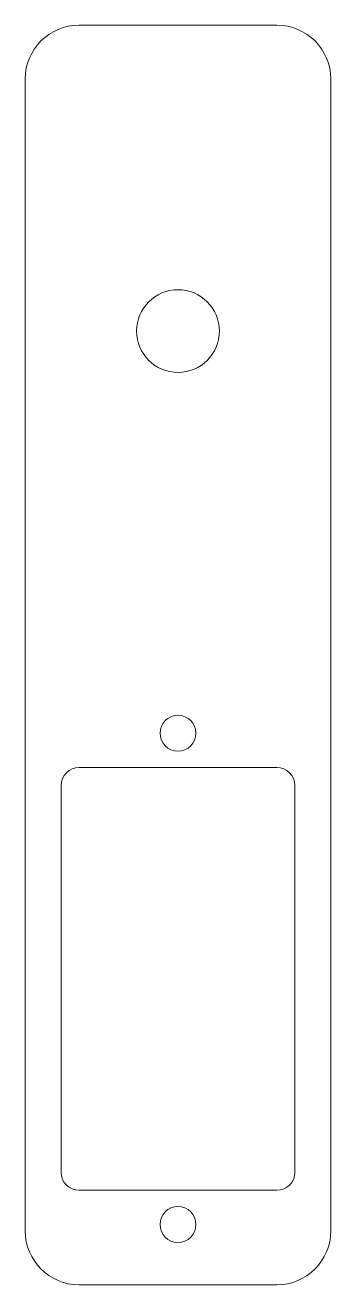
# Model space of a CAD drawing. Header units: millimetres. Extents: x 6.1 to 23.1, y 137.6 to 207.6.
import ezdxf

# ---------------------------------------------------------------- set-up
doc = ezdxf.new("R2010")
doc.units = ezdxf.units.MM

msp = doc.modelspace()

# ---------------------------------------------------------------- linework, layer by layer
at = {"color": 7, "linetype": 'Continuous', "lineweight": 15}
for p, q in [((20.064, 207.634), (9.064, 207.634)), ((6.064, 204.634), (6.064, 140.634)), ((23.064, 140.634), (23.064, 204.634)), ((20.064, 166.384), (9.064, 166.384)), ((8.064, 165.384), (8.064, 143.884)), ((21.064, 143.884), (21.064, 165.384)), ((9.064, 142.884), (20.064, 142.884)), ((9.064, 137.634), (20.064, 137.634))]:
    msp.add_line(p, q, dxfattribs=at)
for centre, radius in [((14.564, 190.634), 2.3), ((14.564, 168.284), 1), ((14.564, 140.984), 1)]:
    msp.add_circle(centre, radius, dxfattribs=at)
for centre, radius, start, end in [((9.064, 204.634), 3, 90, 180), ((20.064, 204.634), 3, 0, 90), ((9.064, 165.384), 1, 90, 180), ((20.064, 165.384), 1, 0, 90), ((9.064, 143.884), 1, 180, 270), ((20.064, 143.884), 1, 270, 0), ((9.064, 140.634), 3, 180, 270), ((20.064, 140.634), 3, 270, 0)]:
    msp.add_arc(centre, radius, start, end, dxfattribs=at)

doc.saveas('drawing.dxf')
